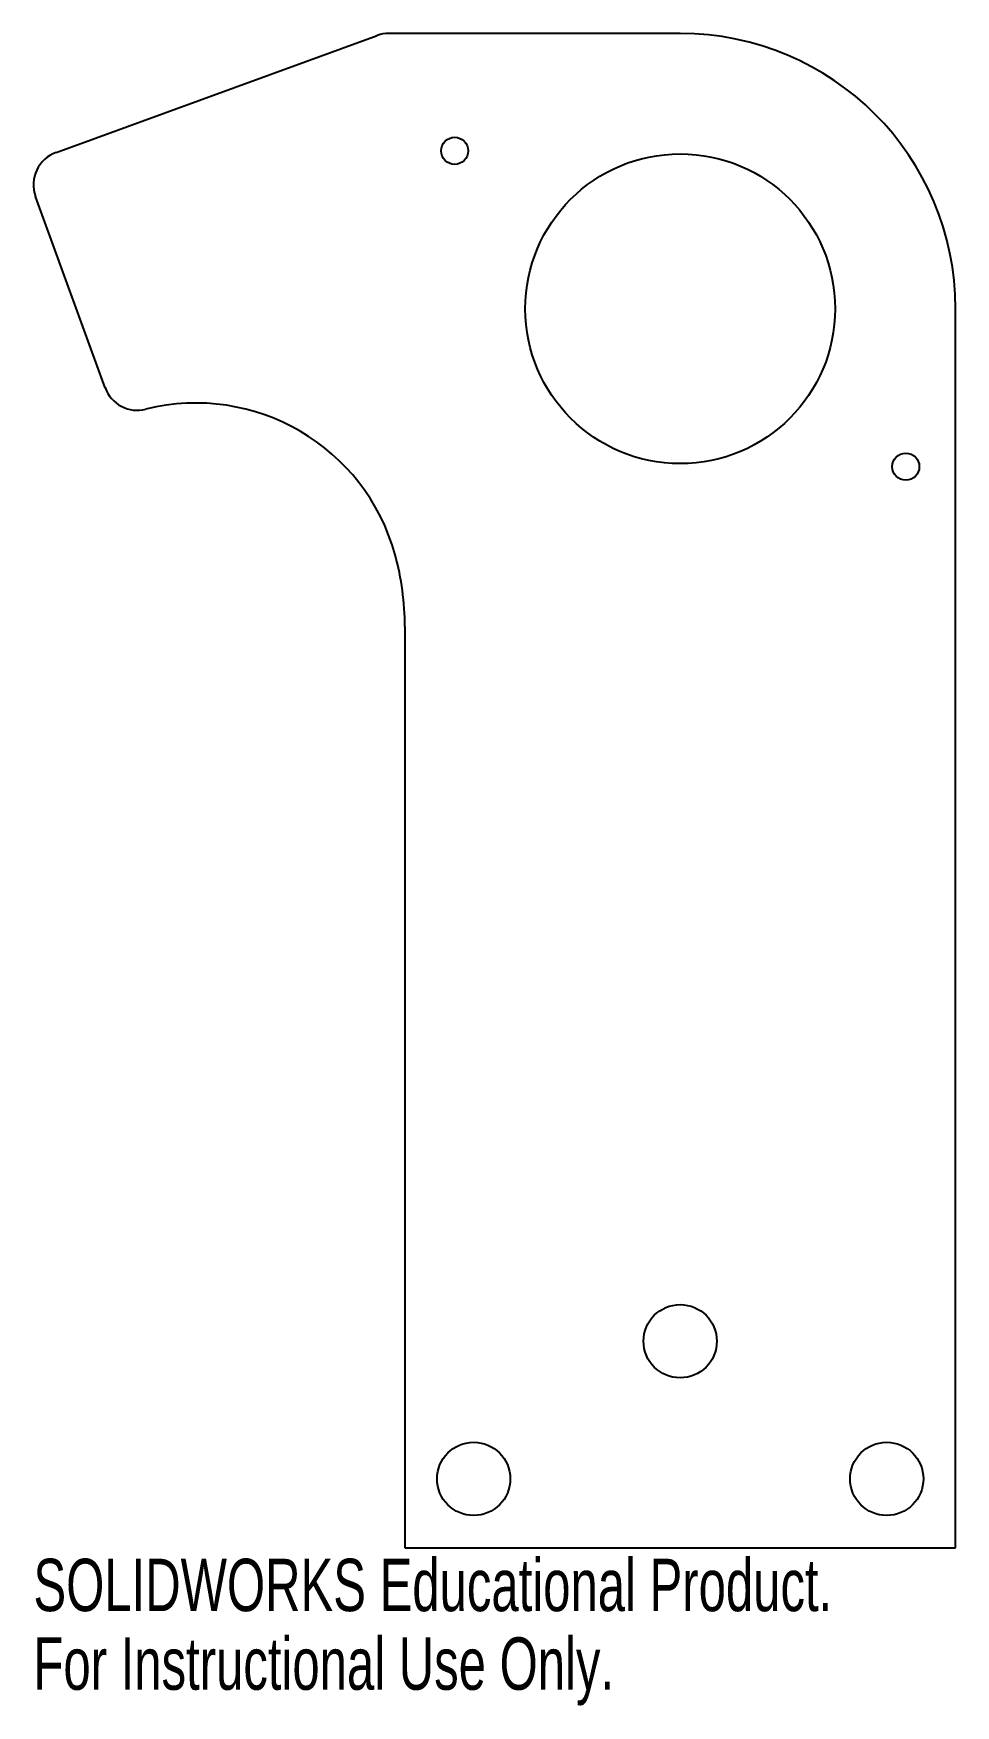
# Model space of a CAD drawing. Header units: inches. Extents: x -2.35 to 1, y -2.82 to 3.25.
import ezdxf

# ---------------------------------------------------------------- set-up
doc = ezdxf.new("R2010")
doc.units = ezdxf.units.IN
doc.header["$MEASUREMENT"] = 0
doc.styles.add('SLDTEXTSTYLE0', font='TXT', dxfattribs={"width": 0.7})

msp = doc.modelspace()

# ---------------------------------------------------------------- linework, layer by layer
at = {"color": 7, "linetype": 'Continuous', "lineweight": 25}
for p, q in [((-2.2665, 2.818), (-1.1003, 3.2425)), ((0, 3.25), (-1.0576, 3.25)), ((-2.0884, 1.9634), (-2.3412, 2.6578)), ((1, -2.25), (1, 2.25)), ((-1, 1.0954), (-1, -2.25)), ((-1, -2.25), (1, -2.25))]:
    msp.add_line(p, q, dxfattribs=at)
for centre, radius in [((-0.8192, 2.8236), 0.0492), ((0, 2.25), 0.5625), ((0.8192, 1.6764), 0.0492), ((0, -1.5), 0.133), ((-0.75, -2), 0.133), ((0.75, -2), 0.133)]:
    msp.add_circle(centre, radius, dxfattribs=at)
for centre, radius, start, end in [((-1.0576, 3.125), 0.125, 90, 110), ((0, 2.25), 1, 0, 90), ((-2.2237, 2.7006), 0.125, 110, 200), ((-1.971, 2.0062), 0.125, 200, 284.0625), ((-1.7584, 1.1574), 0.75, 15.35663, 104.0625), ((-1.9843, 1.0954), 0.9843, 0, 15.35663)]:
    msp.add_arc(centre, radius, start, end, dxfattribs=at)

# ---------------------------------------------------------------- texts
at = {"color": 7, "linetype": 'Continuous', "char_height": 0.1903, "attachment_point": 1, "style": 'SLDTEXTSTYLE0'}
for s, insert in [('SOLIDWORKS Educational Product.', (-2.3487, -2.2901)), ('For Instructional Use Only.', (-2.3487, -2.5756))]:
    msp.add_mtext(s, dxfattribs=dict(at, insert=insert))

doc.saveas('drawing.dxf')
